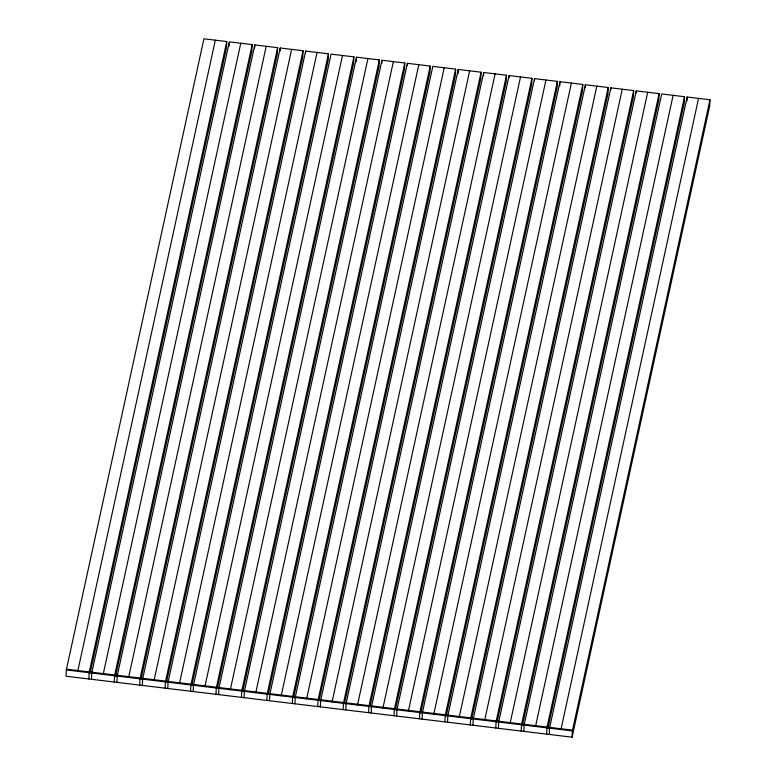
<?xml version="1.0" encoding="UTF-8"?>
<svg xmlns="http://www.w3.org/2000/svg" width="776" height="776" viewBox="0 0 776 776"><rect width="100%" height="100%" fill="white"/><g stroke="black" fill="none" stroke-linecap="round" stroke-linejoin="round"><path stroke-width="1.16" d="M90.152 673.044L226.466 47.821L226.747 41.545L203.923 38.8L66.309 669.94L66.038 676.226L572.077 737.19L709.691 106.05L709.962 99.774L687.148 97.019L549.534 728.169L549.262 734.445M88.862 678.971L89.133 672.695L226.747 41.545M91.471 679.281L91.743 673.005L229.356 41.865L252.181 44.61L251.899 50.886L115.585 676.109M114.285 682.036L114.567 675.76L252.181 44.61M116.904 682.346L117.176 676.071L254.79 44.93L277.604 47.675L277.333 53.951L141.009 679.175M139.719 685.101L140 678.825L277.604 47.675M142.338 685.412L142.609 679.136L280.223 47.996L303.038 50.741L302.766 57.017L166.442 682.24M165.152 688.157L165.434 681.891L303.038 50.741M167.771 688.477L168.043 682.201L305.657 51.061L328.471 53.806L328.2 60.082L191.876 685.305M190.586 691.222L190.867 684.946L328.471 53.806M193.205 691.542L193.476 685.266L331.09 54.126L353.904 56.871L353.633 63.147L217.309 688.37M229.172 46.046L229.308 42.913M216.019 694.287L216.291 688.011L353.904 56.871M218.638 694.607L218.91 688.331L356.524 57.181L379.338 59.936L379.066 66.212L242.743 691.435M254.654 48.063L254.79 44.93M241.452 697.352L241.724 691.077L379.338 59.936M244.071 697.673L244.343 691.397L381.957 60.247L404.771 63.002L404.5 69.277L268.176 694.501M280.087 51.129L280.223 47.996M266.886 700.418L267.157 694.142L404.771 63.002M269.505 700.738L269.776 694.462L407.39 63.312L430.205 66.067L429.933 72.343L293.609 697.566M305.56 53.146L305.657 51.061M292.319 703.483L292.591 697.207L430.205 66.067M294.928 703.793L295.21 697.527L432.814 66.377L455.638 69.132L455.366 75.408L319.043 700.631M317.753 706.548L318.024 700.272L455.638 69.132M320.362 706.858L320.643 700.582L458.247 69.442L481.071 72.197L480.79 78.463L344.476 703.687M356.339 61.372L356.524 57.181M343.186 709.613L343.458 703.337L481.071 72.197M345.795 709.924L346.077 703.648L483.681 72.507L506.505 75.253L506.224 81.528L369.91 706.752M381.821 63.389L381.957 60.247M368.619 712.678L368.891 706.403L506.505 75.253M371.229 712.989L371.5 706.713L509.114 75.573L531.938 78.318L531.657 84.594L395.343 709.817M407.293 65.407L407.39 63.312M394.053 715.744L394.324 709.468L531.938 78.318M396.662 716.054L396.934 709.778L534.548 78.638L557.372 81.383L557.09 87.659L420.776 712.882M419.476 718.809L419.758 712.533L557.372 81.383M422.095 719.119L422.367 712.843L559.981 81.703L582.795 84.448L582.524 90.724L446.2 715.947M458.073 73.623L458.247 69.442M444.91 721.864L445.191 715.598L582.795 84.448M447.529 722.184L447.8 715.908L585.414 84.768L608.229 87.513L607.957 93.789L471.633 719.012M483.545 75.641L483.681 72.507M470.343 724.929L470.625 718.654L608.229 87.513M472.962 725.25L473.234 718.974L610.848 87.834L633.662 90.579L633.391 96.854L497.067 722.078M509.027 77.668L509.114 75.573M495.777 727.995L496.058 721.719L633.662 90.579M498.396 728.315L498.667 722.039L636.281 90.889L659.096 93.644L658.824 99.92L522.5 725.143M534.46 80.723L534.548 78.638M521.21 731.06L521.482 724.784L659.096 93.644M523.829 731.38L524.101 725.104L661.715 93.954L684.529 96.709L684.257 102.985L547.934 728.208M559.797 85.884L559.981 81.703M546.643 734.125L546.915 727.849L684.529 96.709M585.279 87.901L585.414 84.768M572.077 737.2L572.348 730.914L709.962 99.774M610.751 89.919L610.848 87.834M636.184 92.984L636.281 90.889M686.964 101.21L687.148 97.019M77.726 671.318L215.33 40.177M103.159 674.383L240.764 43.243M128.593 677.448L266.197 46.308M154.017 680.513L291.63 49.363M179.45 683.578L317.064 52.428M204.883 686.644L342.497 55.494M230.317 689.709L367.931 58.559M255.75 692.764L393.364 61.624M281.184 695.83L418.798 64.689M306.617 698.895L444.231 67.754M332.05 701.96L469.664 70.82M357.484 705.025L495.098 73.885M382.917 708.09L520.521 76.95M408.351 711.155L545.955 80.015M433.774 714.221L571.388 83.071M459.208 717.286L596.822 86.136M484.641 720.351L622.255 89.201M510.075 723.416L647.688 92.266M535.508 726.481L673.122 95.332M560.941 729.537L698.555 98.397M66.484 669.164L572.523 730.138M66.309 669.95L572.348 730.914"/></g></svg>
